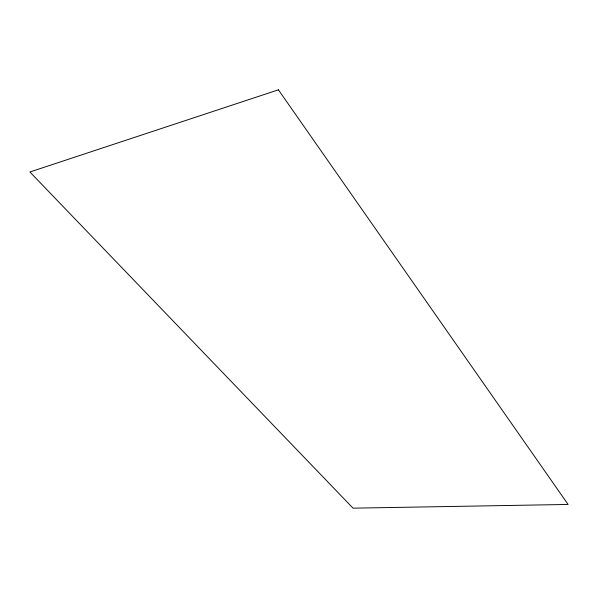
<?xml version="1.0" encoding="UTF-8"?>
<svg xmlns="http://www.w3.org/2000/svg" width="598" height="598" viewBox="0 0 598 598"><rect width="100%" height="100%" fill="white"/><g stroke="black" fill="none" stroke-linecap="round" stroke-linejoin="round"><path stroke-width="0.9" d="M278.406 89.827L29.9 171.985L353.037 508.173L568.1 504.45L278.406 89.827"/></g></svg>
